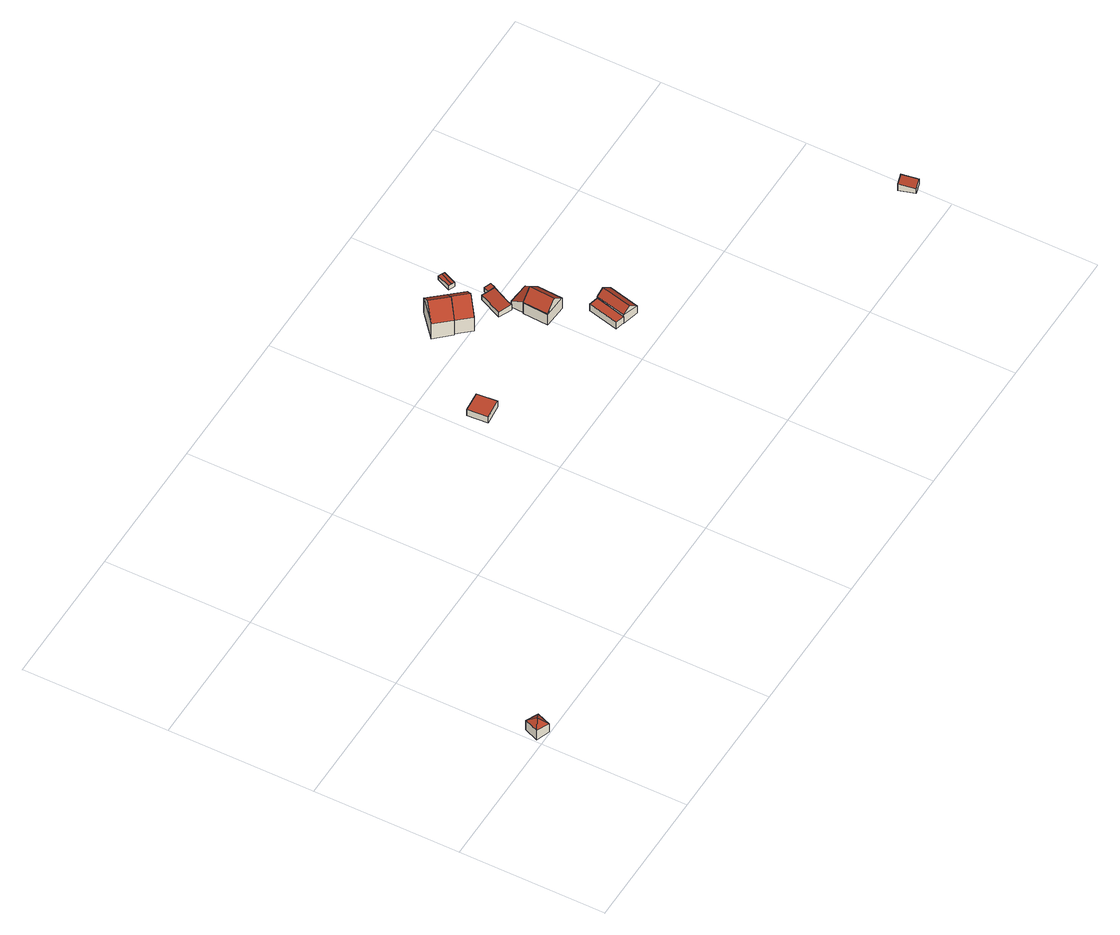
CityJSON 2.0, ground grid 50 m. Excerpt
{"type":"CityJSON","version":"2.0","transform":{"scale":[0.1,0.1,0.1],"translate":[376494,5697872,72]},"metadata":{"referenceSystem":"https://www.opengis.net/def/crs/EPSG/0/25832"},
"CityObjects":{
"building1":{"type":"Building","attributes":{"Gemeindeschluessel":"05911000","Geometrietyp2DReferenz":"3000","function":"31001_2523","roofType":"3500","measuredHeight":5.66,"storeysAboveGround":1},"geometry":[{"type":"Solid","lod":"2","boundaries":[[[[0,1,2,3]],[[4,5,1,0]],[[6,7,5,4]],[[3,2,7,6]],[[3,8,0]],[[0,8,4]],[[4,8,6]],[[6,8,3]],[[1,5,7,2]]]],"semantics":{"surfaces":[{"type":"WallSurface"},{"type":"RoofSurface"},{"type":"GroundSurface"}],"values":[[0,0,0,0,1,1,1,1,2]]}}]},
"building2":{"type":"Building","attributes":{"Gemeindeschluessel":"05911000","Geometrietyp2DReferenz":"3000","function":"31001_2463","roofType":"1000","measuredHeight":2.67,"storeysAboveGround":1},"geometry":[{"type":"Solid","lod":"2","boundaries":[[[[9,10,11,12]],[[13,14,10,9]],[[15,16,14,13]],[[12,11,16,15]],[[13,9,12,15]],[[10,14,16,11]]]],"semantics":{"surfaces":[{"type":"WallSurface"},{"type":"RoofSurface"},{"type":"GroundSurface"}],"values":[[0,0,0,0,1,2]]}}]},
"building3":{"type":"Building","attributes":{"Gemeindeschluessel":"05911000","Geometrietyp2DReferenz":"3000","function":"31001_1010","roofType":"3100","measuredHeight":11.35,"storeysAboveGround":2},"address":[{"country":"Germany","locality":"Bochum","thoroughfareNumber":"142c","thoroughfareName":"Brockhauser Str."}],"geometry":[{"type":"Solid","lod":"2","boundaries":[[[[17,18,19,20]],[[21,22,18,17]],[[23,24,22,21]],[[20,19,24,23]],[[17,25,21]],[[23,26,20]],[[20,26,25,17]],[[21,25,26,23]],[[18,22,24,19]]]],"semantics":{"surfaces":[{"type":"WallSurface"},{"type":"RoofSurface"},{"type":"GroundSurface"}],"values":[[0,0,0,0,0,0,1,1,2]]}}]},
"building4":{"type":"Building","attributes":{"Gemeindeschluessel":"05911000","Geometrietyp2DReferenz":"3000","function":"31001_1010","roofType":"3100","measuredHeight":10.79,"storeysAboveGround":2},"address":[{"country":"Germany","locality":"Bochum","thoroughfareNumber":"142b","thoroughfareName":"Brockhauser Str."}],"geometry":[{"type":"Solid","lod":"2","boundaries":[[[[27,28,29,17]],[[30,31,28,27]],[[21,32,31,30]],[[17,29,32,21]],[[27,33,30]],[[21,34,17]],[[17,34,33,27]],[[30,33,34,21]],[[28,31,32,29]]]],"semantics":{"surfaces":[{"type":"WallSurface"},{"type":"RoofSurface"},{"type":"GroundSurface"}],"values":[[0,0,0,0,0,0,1,1,2]]}}]},
"building5":{"type":"Building","attributes":{"Gemeindeschluessel":"05911000","Geometrietyp2DReferenz":"3000","function":"31001_1313","roofType":"2100","measuredHeight":2.41,"storeysAboveGround":1},"geometry":[{"type":"Solid","lod":"2","boundaries":[[[[35,36,37,38]],[[39,40,36,35]],[[41,42,40,39]],[[43,44,42,41]],[[45,46,44,43]],[[47,48,46,45]],[[38,37,48,47]],[[45,43,41,39,35,38,47]],[[36,40,42,44,46,48,37]]]],"semantics":{"surfaces":[{"type":"WallSurface"},{"type":"RoofSurface"},{"type":"GroundSurface"}],"values":[[0,0,0,0,0,0,0,1,2]]}}]},
"building6":{"type":"Building","attributes":{"Gemeindeschluessel":"05911000","Geometrietyp2DReferenz":"3000","function":"31001_1010","roofType":"3100","measuredHeight":8.31,"storeysAboveGround":1},"address":[{"country":"Germany","locality":"Bochum","thoroughfareNumber":"142a","thoroughfareName":"Brockhauser Str."}],"geometry":[{"type":"Solid","lod":"2","boundaries":[[[[49,50,51,52]],[[53,54,50,49]],[[55,56,54,53]],[[57,58,56,55]],[[52,51,58,57]],[[59,60,61,62]],[[63,60,59,55,53]],[[63,53,49]],[[61,60,63,49,52]],[[62,61,52,57]],[[59,62,57,55]],[[50,54,56,58,51]]]],"semantics":{"surfaces":[{"type":"WallSurface"},{"type":"RoofSurface"},{"type":"GroundSurface"}],"values":[[0,0,0,0,0,1,1,0,0,0,0,2]]}}]},
"building7":{"type":"Building","attributes":{"Gemeindeschluessel":"05911000","Geometrietyp2DReferenz":"3000","function":"31001_1010","roofType":"2100","measuredHeight":4.79,"storeysAboveGround":1},"geometry":[{"type":"Solid","lod":"2","boundaries":[[[[63,64,65,66]],[[67,68,64,63]],[[69,70,68,67]],[[66,65,70,69]],[[67,63,66,69]],[[64,68,70,65]]]],"semantics":{"surfaces":[{"type":"WallSurface"},{"type":"RoofSurface"},{"type":"GroundSurface"}],"values":[[0,0,0,0,1,2]]}}]},
"building8":{"type":"Building","attributes":{"Gemeindeschluessel":"05911000","Geometrietyp2DReferenz":"3000","function":"51009_1610","roofType":"1000","measuredHeight":2.81},"geometry":[{"type":"Solid","lod":"2","boundaries":[[[[71,72,73,74]],[[75,76,72,71]],[[77,78,76,75]],[[74,73,78,77]],[[75,71,74,77]],[[72,76,78,73]]]],"semantics":{"surfaces":[{"type":"WallSurface"},{"type":"RoofSurface"},{"type":"GroundSurface"}],"values":[[0,0,0,0,1,2]]}}]},
"building9":{"type":"Building","attributes":{"Gemeindeschluessel":"05911000","Geometrietyp2DReferenz":"3000","function":"31001_1313","roofType":"2100","measuredHeight":2.04,"storeysAboveGround":1},"geometry":[{"type":"Solid","lod":"2","boundaries":[[[[79,80,81,82]],[[83,84,80,79]],[[43,85,84,83]],[[82,81,85,43]],[[83,79,82,43]],[[80,84,85,81]]]],"semantics":{"surfaces":[{"type":"WallSurface"},{"type":"RoofSurface"},{"type":"GroundSurface"}],"values":[[0,0,0,0,1,2]]}}]},
"building10":{"type":"Building","attributes":{"Gemeindeschluessel":"05911000","Geometrietyp2DReferenz":"3000","function":"31001_2729","roofType":"3100","measuredHeight":1.91,"storeysAboveGround":1},"geometry":[{"type":"Solid","lod":"2","boundaries":[[[[86,87,88,89]],[[90,91,87,86]],[[92,93,91,90]],[[89,88,93,92]],[[86,94,90]],[[92,95,89]],[[89,95,94,86]],[[90,94,95,92]],[[87,91,93,88]]]],"semantics":{"surfaces":[{"type":"WallSurface"},{"type":"RoofSurface"},{"type":"GroundSurface"}],"values":[[0,0,0,0,0,0,1,1,2]]}}]},
"building11":{"type":"Building","attributes":{"Gemeindeschluessel":"05911000","Geometrietyp2DReferenz":"3000","function":"31001_2723","roofType":"3100","measuredHeight":5.75,"storeysAboveGround":1},"geometry":[{"type":"Solid","lod":"2","boundaries":[[[[96,97,98,99]],[[100,101,97,96]],[[102,103,101,100]],[[99,98,103,102]],[[96,104,100]],[[102,105,99]],[[99,105,104,96]],[[100,104,105,102]],[[97,101,103,98]]]],"semantics":{"surfaces":[{"type":"WallSurface"},{"type":"RoofSurface"},{"type":"GroundSurface"}],"values":[[0,0,0,0,0,0,1,1,2]]}}]},
"building12":{"type":"Building","attributes":{"Gemeindeschluessel":"05911000","Geometrietyp2DReferenz":"3000","function":"31001_2723","roofType":"2100","measuredHeight":2.71,"storeysAboveGround":1},"geometry":[{"type":"Solid","lod":"2","boundaries":[[[[106,107,108,109]],[[110,111,107,106]],[[112,113,111,110]],[[109,108,113,112]],[[110,106,109,112]],[[107,111,113,108]]]],"semantics":{"surfaces":[{"type":"WallSurface"},{"type":"RoofSurface"},{"type":"GroundSurface"}],"values":[[0,0,0,0,1,2]]}}]}
},
"vertices":[
[29,70,47],[29,70,6],[10,21,6],[10,21,47],[74,53,42],[74,53,6],[55,4,42],[55,4,6],[41,38,63],
[1085,835,72],[1085,835,45],[1015,829,45],[1015,829,72],[1091,765,72],[1091,765,45],[1021,759,72],[1021,759,45],
[1348,1083,128],[1348,1083,64],[1301,1137,64],[1301,1137,128],[1265,1012,130],[1265,1012,64],[1218,1065,130],[1218,1065,64],[1305,1046,177],[1259,1100,177],
[1387,1037,128],[1387,1037,70],[1348,1083,70],[1304,966,130],[1304,966,70],[1265,1012,70],[1345,1001,178],[1306,1047,178],
[1431,908,97],[1431,908,73],[1432,911,73],[1432,911,97],[1387,929,93],[1387,929,73],[1424,1007,93],[1424,1007,73],[1444,997,95],[1444,997,73],[1466,987,97],[1466,987,73],[1436,925,97],[1436,925,73],
[1505,866,124],[1505,866,79],[1431,870,79],[1431,870,124],[1511,865,124],[1511,865,79],[1506,778,124],[1506,778,79],[1426,783,124],[1426,783,79],[1464,781,162],[1469,868,162],[1431,870,127],[1426,783,127],[1505,866,130],
[1505,866,82],[1507,906,82],[1507,906,109],[1431,870,130],[1431,870,82],[1433,911,109],[1433,911,82],
[1542,703,104],[1542,703,76],[1516,597,76],[1516,597,104],[1574,695,104],[1574,695,76],[1547,589,104],[1547,589,76],
[1474,1005,98],[1474,1005,77],[1453,1015,77],[1453,1015,95],[1466,987,98],[1466,987,77],[1444,997,77],
[1432,1161,87],[1432,1161,70],[1411,1114,70],[1411,1114,87],[1453,1151,87],[1453,1151,70],[1432,1105,87],[1432,1105,70],[1442,1156,89],[1421,1110,89],
[1574,695,112],[1574,695,74],[1547,589,74],[1547,589,112],[1630,681,104],[1630,681,74],[1604,575,104],[1604,575,74],[1597,689,132],[1571,583,132],
[2436,76,141],[2436,76,119],[2421,131,119],[2421,131,147],[2397,65,141],[2397,65,119],[2382,120,147],[2382,120,119]
]}
